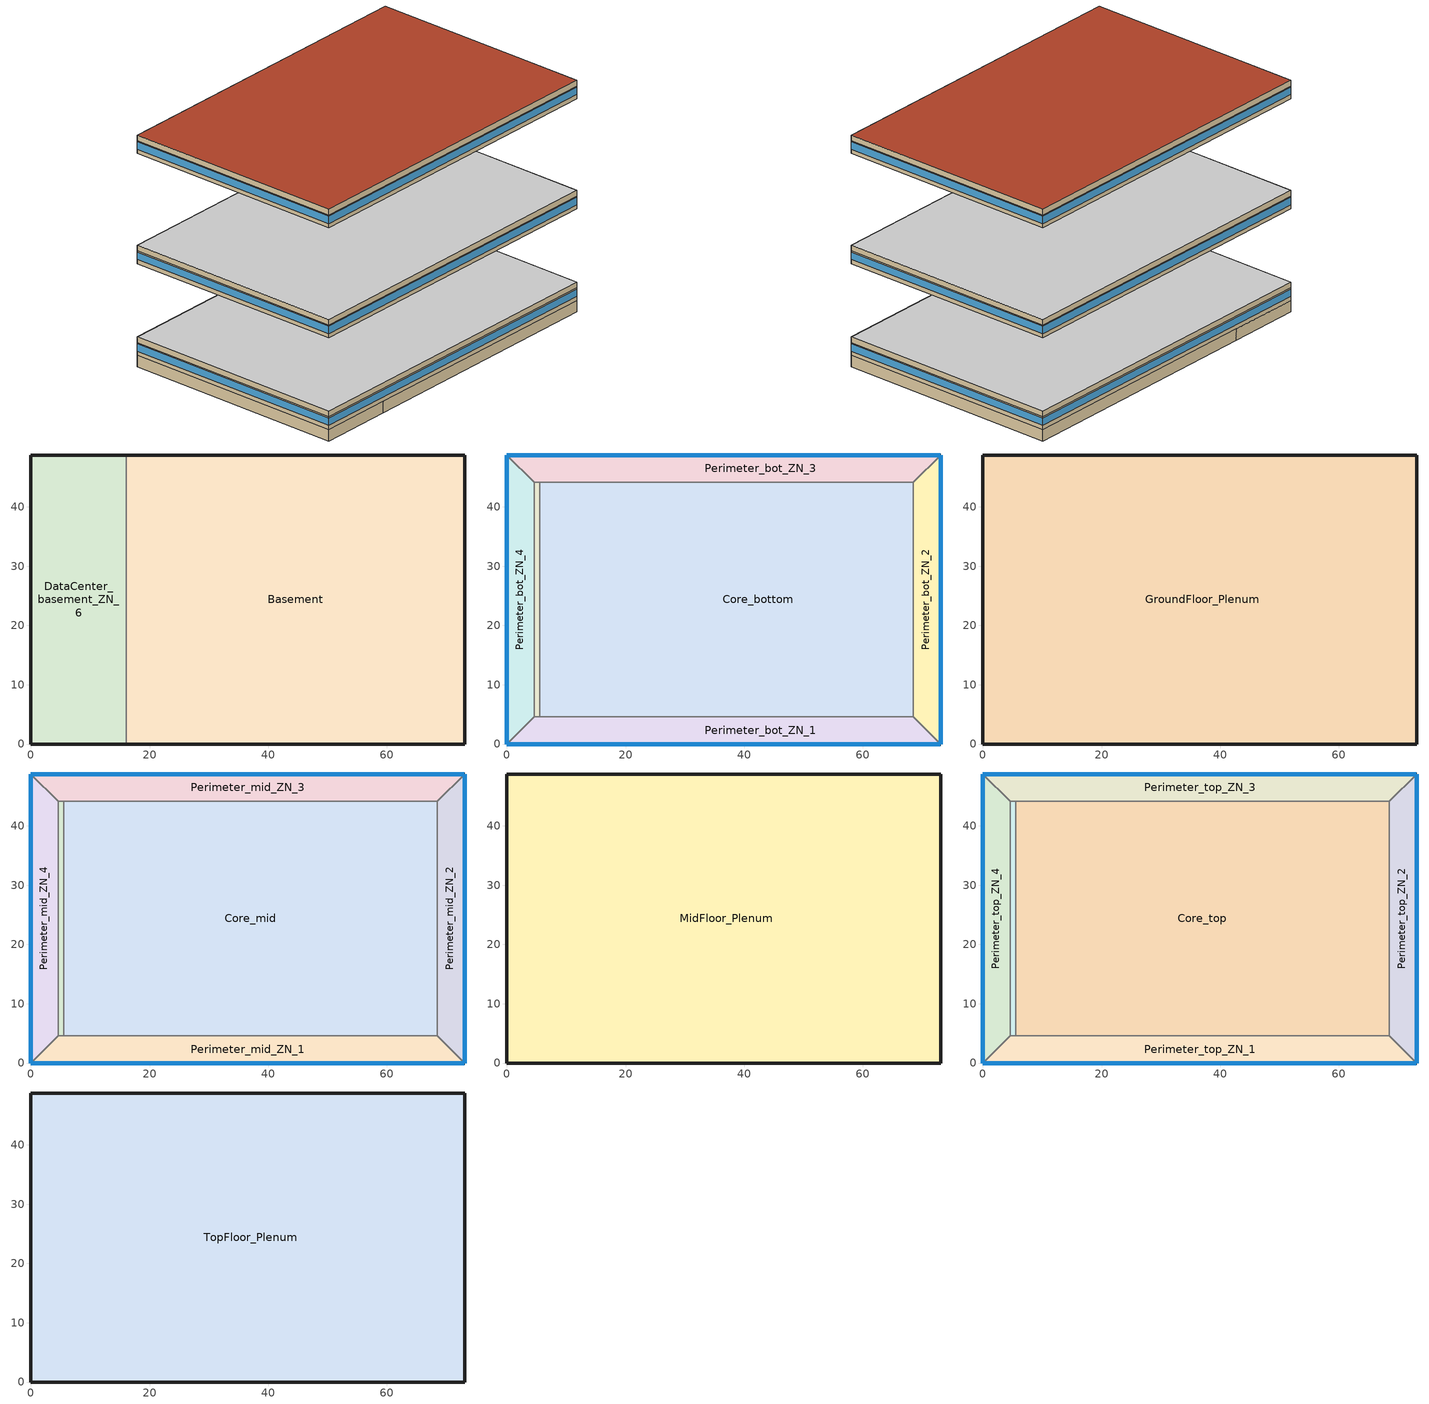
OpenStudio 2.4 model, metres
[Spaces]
Basement
 floor othersidecoefficients: 73.11,48.74 73.11,0 16.08,0 16.08,48.74 z-2.44
 wall othersidecoefficients: 16.08,0 73.11,0 73.11,48.74 16.08,48.74 z-2.44:0
 wall to DataCenter_basement_ZN_6: 16.08,48.74 16.08,0 z-2.44:0
DataCenter_basement_ZN_6
 floor othersidecoefficients: 16.08,48.74 16.08,0 0,0 0,48.74 z-2.44
 wall othersidecoefficients: 16.08,48.74 0,48.74 0,0 16.08,0 z-2.44:0
Core_bottom
 floor to DataCenter_basement_ZN_6: 16.08,44.16 16.08,4.57 5.49,4.57 5.49,44.16 z0
 floor to Basement: 68.53,44.16 68.53,4.57 16.08,4.57 16.08,44.16 z0
 wall to Perimeter_bot_ZN_1: 5.49,4.57 68.53,4.57 z0:2.74
 wall to DataCenter_bot_ZN_6: 5.49,44.16 5.49,4.57 z0:2.74
 wall to Perimeter_bot_ZN_2: 68.53,4.57 68.53,44.16 z0:2.74
 wall to Perimeter_bot_ZN_3: 68.53,44.16 5.49,44.16 z0:2.74
Perimeter_bot_ZN_3
 floor to Basement: 73.11,48.74 68.53,44.16 16.08,44.16 16.08,48.74 z0
 floor to DataCenter_basement_ZN_6: 16.08,48.74 16.08,44.16 4.57,44.16 0,48.74 z0
 wall outside: 73.11,48.74 0,48.74 z0:2.74
 wall to Perimeter_bot_ZN_4: 0,48.74 4.57,44.16 z0:2.74
 wall to Perimeter_bot_ZN_2: 68.53,44.16 73.11,48.74 z0:2.74
 wall to DataCenter_bot_ZN_6: 4.57,44.16 5.49,44.16 z0:2.74
 window: 73.11,48.74 0,48.74 z0.91:2.5
Perimeter_bot_ZN_1
 floor to DataCenter_basement_ZN_6: 16.08,4.57 16.08,0 0,0 4.57,4.57 z0
 floor to Basement: 68.53,4.57 73.11,0 16.08,0 16.08,4.57 z0
 wall outside: 0,0 73.11,0 z0:2.74
 wall to Perimeter_bot_ZN_4: 4.57,4.57 0,0 z0:2.74
 wall to DataCenter_bot_ZN_6: 5.49,4.57 4.57,4.57 z0:2.74
 wall to Perimeter_bot_ZN_2: 73.11,0 68.53,4.57 z0:2.74
 window: 0,0 73.11,0 z0.91:2.5
Perimeter_bot_ZN_2
 floor to Basement: 73.11,48.74 73.11,0 68.53,4.57 68.53,44.16 z0
 wall outside: 73.11,0 73.11,48.74 z0:2.74
 window: 73.11,0 73.11,48.74 z0.91:2.5
Perimeter_bot_ZN_4
 floor to DataCenter_basement_ZN_6: 0,48.74 4.57,44.16 4.57,4.57 0,0 z0
 wall outside: 0,48.74 0,0 z0:2.74
 wall to DataCenter_bot_ZN_6: 4.57,4.57 4.57,44.16 z0:2.74
 window: 0,48.74 0,0 z0.91:2.5
DataCenter_bot_ZN_6
 floor to DataCenter_basement_ZN_6: 5.49,44.16 5.49,4.57 4.57,4.57 4.57,44.16 z0
GroundFloor_Plenum
 floor to Perimeter_bot_ZN_4: 0,48.74 4.57,44.16 4.57,4.57 0,0 z2.74
 floor to Perimeter_bot_ZN_2: 73.11,48.74 73.11,0 68.53,4.57 68.53,44.16 z2.74
 floor to Perimeter_bot_ZN_1: 68.53,4.57 73.11,0 0,0 4.57,4.57 z2.74
 floor to Perimeter_bot_ZN_3: 73.11,48.74 68.53,44.16 4.57,44.16 0,48.74 z2.74
 floor to Core_bottom: 68.53,44.16 68.53,4.57 5.49,4.57 5.49,44.16 z2.74
 floor to DataCenter_bot_ZN_6: 5.49,44.16 5.49,4.57 4.57,4.57 4.57,44.16 z2.74
 wall outside: 73.11,0 73.11,48.74 0,48.74 0,0 73.11,0 z2.74:3.96
 ceiling adiabatic: 73.11,0 73.11,48.74 0,48.74 0,0 z3.96
Perimeter_mid_ZN_2
 floor adiabatic: 73.11,48.74 73.11,0 68.53,4.57 68.53,44.16 z19.82
 wall outside: 73.11,0 73.11,48.74 z19.82:22.56
 wall to Perimeter_mid_ZN_3: 73.11,48.74 68.53,44.16 z19.82:22.56
 wall to Perimeter_mid_ZN_1: 68.53,4.57 73.11,0 z19.82:22.56
 wall to Core_mid: 68.53,44.16 68.53,4.57 z19.82:22.56
 window: 73.11,0 73.11,48.74 z20.73:22.32
Perimeter_mid_ZN_1
 floor adiabatic: 68.53,4.57 73.11,0 0,0 4.57,4.57 z19.82
 wall outside: 0,0 73.11,0 z19.82:22.56
 wall to Perimeter_mid_ZN_4: 4.57,4.57 0,0 z19.82:22.56
 wall to DataCenter_mid_ZN_6: 5.49,4.57 4.57,4.57 z19.82:22.56
 wall to Core_mid: 68.53,4.57 5.49,4.57 z19.82:22.56
 window: 0,0 73.11,0 z20.73:22.32
DataCenter_mid_ZN_6
 floor adiabatic: 5.49,44.16 5.49,4.57 4.57,4.57 4.57,44.16 z19.82
 wall to Perimeter_mid_ZN_4: 4.57,44.16 4.57,4.57 z19.82:22.56
 wall to Core_mid: 5.49,4.57 5.49,44.16 z19.82:22.56
 wall to Perimeter_mid_ZN_3: 5.49,44.16 4.57,44.16 z19.82:22.56
Core_mid
 floor adiabatic: 68.53,44.16 68.53,4.57 5.49,4.57 5.49,44.16 z19.82
 wall to Perimeter_mid_ZN_3: 68.53,44.16 5.49,44.16 z19.82:22.56
Perimeter_mid_ZN_3
 floor adiabatic: 73.11,48.74 68.53,44.16 4.57,44.16 0,48.74 z19.82
 wall outside: 73.11,48.74 0,48.74 z19.82:22.56
 wall to Perimeter_mid_ZN_4: 0,48.74 4.57,44.16 z19.82:22.56
 window: 73.11,48.74 0,48.74 z20.73:22.32
Perimeter_mid_ZN_4
 floor adiabatic: 0,48.74 4.57,44.16 4.57,4.57 0,0 z19.82
 wall outside: 0,48.74 0,0 z19.82:22.56
 window: 0,48.74 0,0 z20.73:22.32
MidFloor_Plenum
 floor to Perimeter_mid_ZN_1: 68.53,4.57 73.11,0 0,0 4.57,4.57 z22.56
 floor to DataCenter_mid_ZN_6: 5.49,44.16 5.49,4.57 4.57,4.57 4.57,44.16 z22.56
 floor to Perimeter_mid_ZN_2: 73.11,48.74 73.11,0 68.53,4.57 68.53,44.16 z22.56
 floor to Perimeter_mid_ZN_4: 0,48.74 4.57,44.16 4.57,4.57 0,0 z22.56
 floor to Core_mid: 68.53,44.16 68.53,4.57 5.49,4.57 5.49,44.16 z22.56
 floor to Perimeter_mid_ZN_3: 73.11,48.74 68.53,44.16 4.57,44.16 0,48.74 z22.56
 wall outside: 73.11,48.74 0,48.74 0,0 73.11,0 73.11,48.74 z22.56:23.78
 ceiling adiabatic: 73.11,0 73.11,48.74 0,48.74 0,0 z23.78
DataCenter_top_ZN_6
 floor adiabatic: 5.49,44.16 5.49,4.57 4.57,4.57 4.57,44.16 z43.6
 wall to Perimeter_top_ZN_4: 4.57,44.16 4.57,4.57 z43.6:46.34
 wall to Core_top: 5.49,4.57 5.49,44.16 z43.6:46.34
 wall to Perimeter_top_ZN_3: 5.49,44.16 4.57,44.16 z43.6:46.34
 wall to Perimeter_top_ZN_1: 4.57,4.57 5.49,4.57 z43.6:46.34
Perimeter_top_ZN_3
 floor adiabatic: 73.11,48.74 68.53,44.16 4.57,44.16 0,48.74 z43.6
 wall outside: 73.11,48.74 0,48.74 z43.6:46.34
 wall to Core_top: 5.49,44.16 68.53,44.16 z43.6:46.34
 wall to Perimeter_top_ZN_2: 68.53,44.16 73.11,48.74 z43.6:46.34
 wall to Perimeter_top_ZN_4: 0,48.74 4.57,44.16 z43.6:46.34
 window: 73.11,48.74 0,48.74 z44.51:46.1
Core_top
 floor adiabatic: 68.53,44.16 68.53,4.57 5.49,4.57 5.49,44.16 z43.6
 wall to Perimeter_top_ZN_1: 5.49,4.57 68.53,4.57 z43.6:46.34
 wall to Perimeter_top_ZN_2: 68.53,4.57 68.53,44.16 z43.6:46.34
Perimeter_top_ZN_2
 floor adiabatic: 73.11,48.74 73.11,0 68.53,4.57 68.53,44.16 z43.6
 wall outside: 73.11,0 73.11,48.74 z43.6:46.34
 wall to Perimeter_top_ZN_1: 68.53,4.57 73.11,0 z43.6:46.34
 window: 73.11,0 73.11,48.74 z44.51:46.1
Perimeter_top_ZN_1
 floor adiabatic: 68.53,4.57 73.11,0 0,0 4.57,4.57 z43.6
 wall outside: 0,0 73.11,0 z43.6:46.34
 wall to Perimeter_top_ZN_4: 4.57,4.57 0,0 z43.6:46.34
 window: 0,0 73.11,0 z44.51:46.1
Perimeter_top_ZN_4
 floor adiabatic: 0,48.74 4.57,44.16 4.57,4.57 0,0 z43.6
 wall outside: 0,48.74 0,0 z43.6:46.34
 window: 0,48.74 0,0 z44.51:46.1
TopFloor_Plenum
 floor to Perimeter_top_ZN_3: 73.11,48.74 68.53,44.16 4.57,44.16 0,48.74 z46.34
 floor to Perimeter_top_ZN_2: 73.11,48.74 73.11,0 68.53,4.57 68.53,44.16 z46.34
 floor to Perimeter_top_ZN_1: 68.53,4.57 73.11,0 0,0 4.57,4.57 z46.34
 floor to Perimeter_top_ZN_4: 0,48.74 4.57,44.16 4.57,4.57 0,0 z46.34
 floor to DataCenter_top_ZN_6: 5.49,44.16 5.49,4.57 4.57,4.57 4.57,44.16 z46.34
 floor to Core_top: 68.53,44.16 68.53,4.57 5.49,4.57 5.49,44.16 z46.34
 wall outside: 0,0 73.11,0 73.11,48.74 0,48.74 0,0 z46.34:47.56
 roof outside: 73.11,0 73.11,48.74 0,48.74 0,0 z47.56
[Building]
NECB_2011LargeOffice: North Axis {deg}=0; Standards Number of Stories=13; Standards Number of Above Ground Stories=12; Standards Building Type=LargeOffice
[Site]
Sherbrooke_PQ_CAN: Latitude {deg}=45.43; Longitude {deg}=-71.68; Time Zone {hr}=-5; Elevation {m}=241
[Site:WaterMainsTemperature]
Calculation Method=Correlation; Annual Average Outdoor Air Temperature {C}=4.28333; Maximum Difference In Monthly Average Outdoor Air Temperatures {deltaC}=28.2
[SizingPeriod:DesignDay] Barometric Pressure {Pa}=98463; Sky Clearness=0; Rain Indicator=0; Snow Indicator=0; Day of Month=21; Daylight Saving Time Indicator=0; Humidity Indicating Type=Wetbulb; Dry-Bulb Temperature Range Modifier Type=DefaultMultipliers
Name | Maximum Dry-Bulb Temperature {C} | Daily Dry-Bulb Temperature Range {deltaC} | Humidity Indicating Conditions at Maximum Dry-Bulb | Wind Speed {m/s} | Wind Direction {deg} | Month | Day Type | Solar Model Indicator | ASHRAE Taub | ASHRAE Taud
Sherbrooke Ann Clg .4% Condns DB=>MWB | 28.6 | 11.7 | 20.9 | 3.7 | 250 | 7 | SummerDesignDay | ASHRAETau | 0.446 | 2.039
Sherbrooke Ann Htg 99.6% Condns DB | -28.3 | 0 | -28.3 | 1.7 | 90 | 1 | WinterDesignDay | ASHRAEClearSky
[Site:GroundTemperature:BuildingSurface]
19.527, 19.502, 19.536, 19.598, 20.002, 21.64, 22.225, 22.375, 21.449, 20.121, 19.802, 19.633
[ClimateZones]
Climate Zone Institution Name 2=CEC; Climate Zone Document Name 2=California Climate Zone Descriptions; Climate Zone Document Year 2=1995
[Space]
Name | Space Type | Building Story | Thermal Zone | Part of Total Floor Area
Core_mid | Space Function Office open plan | Building Story 2 | TZ-Core_mid | Yes
DataCenter_top_ZN_6 | Space Function Office open plan | Building Story 3 | TZ-DataCenter_top_ZN_6
Perimeter_mid_ZN_2 | Space Function Office open plan | Building Story 2 | TZ-Perimeter_mid_ZN_2 | Yes
Perimeter_mid_ZN_1 | Space Function Office open plan | Building Story 2 | TZ-Perimeter_mid_ZN_1 | Yes
MidFloor_Plenum | Space Function - undefined - | Building Story 2 | TZ-MidFloor_Plenum | No
DataCenter_mid_ZN_6 | Space Function Office open plan | Building Story 2 | TZ-DataCenter_mid_ZN_6
Core_bottom | Space Function Office open plan | Building Story 1 | TZ-Core_bottom | Yes
Perimeter_top_ZN_3 | Space Function Office open plan | Building Story 3 | TZ-Perimeter_top_ZN_3 | Yes
Core_top | Space Function Office open plan | Building Story 3 | TZ-Core_top | Yes
Perimeter_bot_ZN_3 | Space Function Office open plan | Building Story 1 | TZ-Perimeter_bot_ZN_3 | Yes
Basement | Space Function Electrical/Mechanical room-sch-A | Basement Story 0 | TZ-Basement | Yes
Perimeter_bot_ZN_1 | Space Function Office open plan | Building Story 1 | TZ-Perimeter_bot_ZN_1 | Yes
Perimeter_mid_ZN_3 | Space Function Office open plan | Building Story 2 | TZ-Perimeter_mid_ZN_3 | Yes
Perimeter_top_ZN_2 | Space Function Office open plan | Building Story 3 | TZ-Perimeter_top_ZN_2 | Yes
Perimeter_top_ZN_1 | Space Function Office open plan | Building Story 3 | TZ-Perimeter_top_ZN_1 | Yes
Perimeter_mid_ZN_4 | Space Function Office open plan | Building Story 2 | TZ-Perimeter_mid_ZN_4 | Yes
TopFloor_Plenum | Space Function - undefined - | Building Story 3 | TZ-TopFloor_Plenum | No
GroundFloor_Plenum | Space Function - undefined - | Building Story 1 | TZ-GroundFloor_Plenum | No
Perimeter_top_ZN_4 | Space Function Office open plan | Building Story 3 | TZ-Perimeter_top_ZN_4 | Yes
DataCenter_basement_ZN_6 | Space Function Office open plan | Basement Story 0 | TZ-DataCenter_basement_ZN_6
Perimeter_bot_ZN_2 | Space Function Office open plan | Building Story 1 | TZ-Perimeter_bot_ZN_2 | Yes
Perimeter_bot_ZN_4 | Space Function Office open plan | Building Story 1 | TZ-Perimeter_bot_ZN_4 | Yes
DataCenter_bot_ZN_6 | Space Function Office open plan | Building Story 1 | TZ-DataCenter_bot_ZN_6
[BuildingStory]
Name | Nominal Z Coordinate {m}
Basement Story 0 | -2.439
Building Story 1 | 0
Building Story 2 | 19.816
Building Story 3 | 43.5952
[ThermalZone] Use Ideal Air Loads=No
Name | Multiplier
TZ-Core_mid; TZ-DataCenter_mid_ZN_6; TZ-MidFloor_Plenum; TZ-Perimeter_mid_ZN_1; TZ-Perimeter_mid_ZN_2; TZ-Perimeter_mid_ZN_3; TZ-Perimeter_mid_ZN_4 | 10
TZ-DataCenter_bot_ZN_6; TZ-Core_bottom; TZ-Perimeter_bot_ZN_1; TZ-Basement; TZ-Perimeter_top_ZN_4; TZ-Perimeter_top_ZN_1; TZ-DataCenter_top_ZN_6; TZ-GroundFloor_Plenum; TZ-Perimeter_top_ZN_3; TZ-Core_top; TZ-DataCenter_basement_ZN_6; TZ-Perimeter_bot_ZN_3; TZ-TopFloor_Plenum; TZ-Perimeter_bot_ZN_4; TZ-Perimeter_bot_ZN_2; TZ-Perimeter_top_ZN_2
[Sizing:Zone] Zone Cooling Design Supply Air Temperature Input Method=SupplyAirTemperature; Zone Cooling Design Supply Air Temperature {C}=14; Zone Cooling Design Supply Air Temperature Difference {deltaC}=11.11; Zone Heating Design Supply Air Temperature Input Method=SupplyAirTemperature; Zone Heating Design Supply Air Temperature {C}=40; Zone Heating Design Supply Air Temperature Difference {deltaC}=11.11; Zone Cooling Design Supply Air Humidity Ratio {kg-H2O/kg-air}=0.0085; Zone Heating Design Supply Air Humidity Ratio {kg-H2O/kg-air}=0.008; Cooling Design Air Flow Method=DesignDay; Heating Design Air Flow Method=DesignDay; Account for Dedicated Outdoor Air System=No; Dedicated Outdoor Air System Control Strategy=NeutralSupplyAir; Dedicated Outdoor Air Low Setpoint Temperature for Design {C}=autosize; Dedicated Outdoor Air High Setpoint Temperature for Design {C}=autosize
TZ-Core_mid; TZ-DataCenter_mid_ZN_6; TZ-MidFloor_Plenum; TZ-Perimeter_mid_ZN_1; TZ-Perimeter_mid_ZN_2; TZ-Perimeter_mid_ZN_3; TZ-Perimeter_mid_ZN_4; TZ-DataCenter_bot_ZN_6; TZ-Core_bottom; TZ-Perimeter_bot_ZN_1; TZ-Basement; TZ-Perimeter_top_ZN_4; TZ-Perimeter_top_ZN_1; TZ-DataCenter_top_ZN_6; TZ-GroundFloor_Plenum; TZ-Perimeter_top_ZN_3; TZ-Core_top; TZ-DataCenter_basement_ZN_6; TZ-Perimeter_bot_ZN_3; TZ-TopFloor_Plenum; TZ-Perimeter_bot_ZN_4; TZ-Perimeter_bot_ZN_2; TZ-Perimeter_top_ZN_2
[SpaceType] Standards Building Type=Space Function
Name | Standards Space Type
Space Function Electrical/Mechanical room-sch-A | Electrical/Mechanical room-sch-A
Space Function Office open plan | Office open plan
Space Function - undefined - | - undefined -
